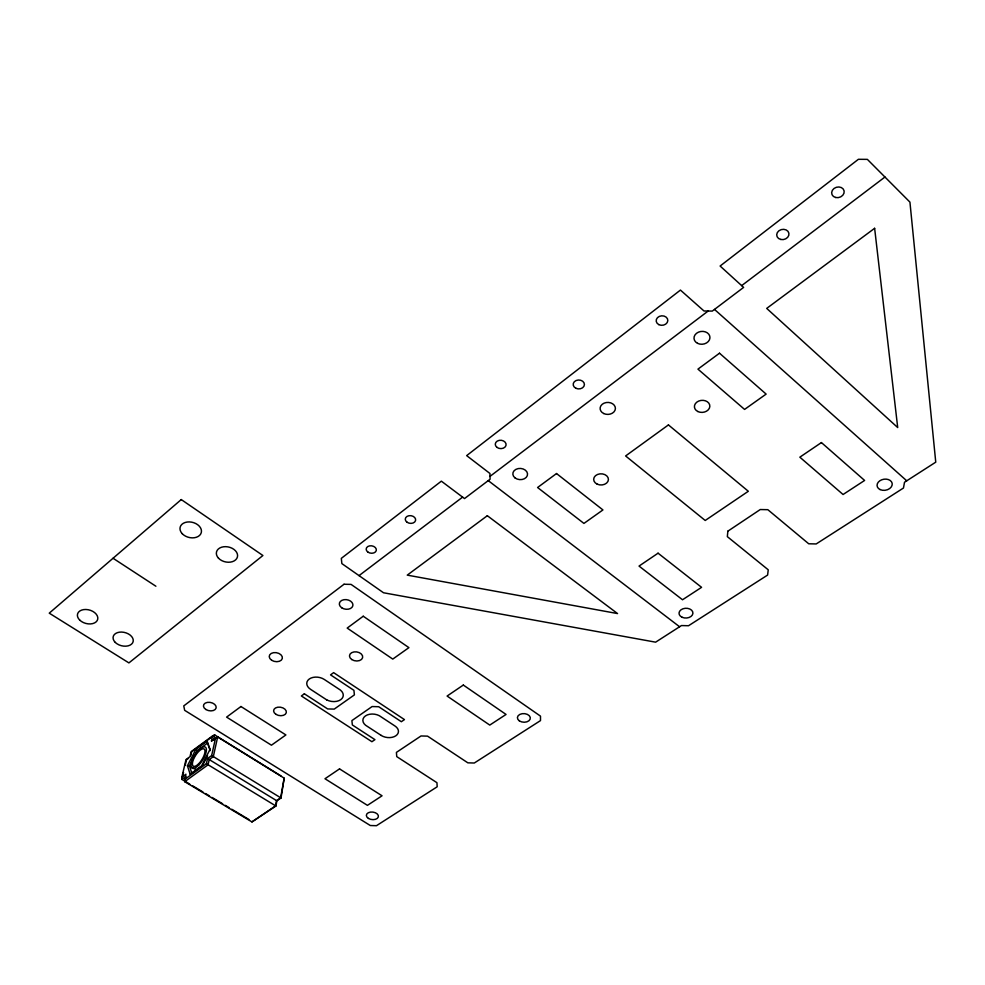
<?xml version="1.0" encoding="UTF-8"?>
<svg xmlns="http://www.w3.org/2000/svg" width="985" height="985" viewBox="0 0 985 985"><rect width="100%" height="100%" fill="white"/><g stroke="black" fill="none" stroke-linecap="round" stroke-linejoin="round"><path stroke-width="1.48" d="M280.971 775.921L214.681 734.921L212.6 735.881L211.467 740.942L217.648 736.989L284.185 778.15L281.021 797.985L276.871 800.817L275.923 806.013L251.951 821.921L184.7 781.684L185.894 774.235L181.88 777.14L181.893 779.394L189.773 784.109M284.185 778.15L280.651 797.825L276.49 800.67L275.554 805.878L251.951 821.921M184.675 779.418L206.382 763.732L207.54 758.536L211.652 755.557L215.555 737.95M211.467 740.942L213.56 739.981L214.681 734.921L191.644 751.826L190.77 755.618M181.88 777.14L186.005 759.583L189.982 756.665L191.164 751.617L212.6 735.881M185.599 777.793L184.7 781.684L208.032 764.828L209.189 759.632L213.314 756.652L217.648 736.989L213.56 739.981M183.542 772.388L181.893 779.394L185.906 776.488M185.18 765.382L186.497 759.78L188.492 758.327M190.154 774.198L201.531 765.961L210.051 749.302L207.133 741.126L195.88 749.388L187.421 765.788L190.154 774.198L195.042 771.193M202.996 764.643L207.564 755.729M207.133 741.126L207.478 743.133L197.16 750.693L189.403 765.751L191.915 773.459M359.033 575.622L462.605 497.129M490.013 476.358L708.141 311.038M741.668 285.625L884.961 177.029M195.818 770.085L202.356 765.911L201.531 765.961M187.421 765.788L189.403 765.751L195.621 769.507M275.923 806.013L206.382 763.732M276.871 800.817L207.54 758.536M281.021 797.985L211.652 755.557M192.407 785.685L202.91 791.977M205.545 793.541L209.485 795.905M212.107 797.481L222.622 803.772M225.245 805.336L229.197 807.7M231.82 809.276L248.897 819.495M113.053 558.261L155.889 586.235M488.24 480.618L679.601 626.768M714.507 309.425L906.742 480.803M195.88 749.388L197.16 750.693M207.478 743.133L210.162 750.644L210.051 749.302M727.866 531.161L727.336 536.64L768.238 569.798L767.611 575.068L688.54 625.734L681.46 625.561L655.616 642.171L383.51 592.761L341.857 563.592L341.315 558.36L441.354 481.16L464.526 498.57L490.087 479.227L489.939 473.477L466.656 455.624L680.438 290.082L703.992 310.977L712.29 311.088L743.613 287.398L720.109 266.024L858.403 159.299L867.366 159.373L909.931 202.122L935.75 462.162L904.525 482.219L903.467 488.018L816.196 543.942L808.722 543.782L767.832 509.688L760.26 509.54L727.866 531.161M181.252 499.567L49.25 613.163L128.912 662.905L262.909 555.515L181.252 499.567M344.024 584.253L183.764 705.9L184.663 710.333L370.298 825.516L376.467 825.701L437.192 786.781L436.946 782.693L396.758 756.628L396.401 752.392L421.026 735.967L427.552 736.14L467.85 762.833L474.29 763.018L540.506 720.589L540.494 716.144L351.079 584.4L344.024 584.253M487.329 515.709L407.261 575.129L617.546 613.569L487.329 515.709M874.631 228.311L766.699 308.403L897.704 427.552L874.631 228.311M240.956 706.516L226.599 717.117L271.441 745.202L285.896 734.945L240.956 706.516M363.243 616.228L347.188 628.085L392.769 659.088L408.91 647.637L363.243 616.228M556.525 473.539L537.588 487.513L583.933 523.417L602.931 509.935L556.525 473.539M719.506 353.209L697.946 369.129L744.574 409.415L766.133 394.098L719.506 353.209M668.433 424.917L625.61 455.956L705.211 520.474L748.329 491.269L668.433 424.917M304.365 693.797L301.361 695.964L371.911 741.705L374.94 739.649L352.359 724.972L351.891 720.601L372.096 706.553L378.696 706.725L401.351 721.709L404.453 719.592L333.632 672.644L330.554 674.873L353.923 690.337L354.403 694.881L334.235 709.101L327.66 708.929L304.365 693.797M339.529 768.891L324.976 778.741L367.43 805.348L382.057 795.794L339.529 768.891M463.319 685.055L447.091 696.05L489.767 725.083L506.056 714.445L463.319 685.055M658.066 553.188L639.031 566.079L682.519 599.766L701.579 587.331L658.066 553.188M821.416 442.573L799.845 457.175L843.062 494.507L864.608 480.446L821.416 442.573M326.724 699.879L310.558 689.328A10.712 7.178 8.8 0 1 309.241 679.034A10.712 7.178 8.8 0 1 324.25 679.428L340.453 690.103A10.724 7.154 8.3 0 1 340.736 699.67A10.724 7.154 8.3 0 1 326.724 699.879M381.183 735.413L365.57 725.231A10.564 6.981 7.1 0 1 365.472 715.898A10.564 6.981 7.1 0 1 379.36 715.726L394.997 726.019A10.441 6.87 6.7 0 1 395.835 735.795A10.441 6.87 6.7 0 1 381.183 735.413M519.329 720.848A6.464 4.309 3.2 0 0 530.127 719.21A6.464 4.309 3.2 0 0 522.185 713.694A6.464 4.309 3.2 0 0 519.329 720.848M351.756 659.531A6.649 4.543 8 0 0 362.591 657.758A6.649 4.543 8 0 0 353.96 651.922A6.649 4.543 8 0 0 351.756 659.531M275.923 714.322A6.439 4.236 9.5 0 0 286.29 712.697A6.439 4.236 9.5 0 0 277.733 707.205A6.439 4.236 9.5 0 0 275.923 714.322M368.39 818.4A6.058 3.78 6.7 0 0 378.302 817.008A6.058 3.78 6.7 0 0 370.458 812.096A6.058 3.78 6.7 0 0 368.39 818.4M205.902 709.508A6.464 4.211 11.2 0 0 216.146 707.883A6.464 4.211 11.2 0 0 207.404 702.379A6.464 4.211 11.2 0 0 205.902 709.508M271.638 660.245A6.649 4.494 10.1 0 0 282.313 658.485A6.649 4.494 10.1 0 0 273.485 652.673A6.649 4.494 10.1 0 0 271.638 660.245M341.684 607.757A6.846 4.802 8.7 0 0 352.815 605.861A6.846 4.802 8.7 0 0 343.913 599.705A6.846 4.802 8.7 0 0 341.684 607.757M198.588 763.855A10.195 3.817 -57.8 0 0 204.203 749.043A10.195 3.817 -57.8 0 0 193.269 759.94A10.195 3.817 -57.8 0 0 198.588 763.855M198.588 765.246A12.46 4.654 -57.8 0 0 205.422 747.147A12.46 4.654 -57.8 0 0 192.063 760.482A12.46 4.654 -57.8 0 0 198.588 765.246M682.162 617.299A6.944 4.888 -1.8 0 0 692.911 613.323A6.944 4.888 -1.8 0 0 682.851 608.828A6.944 4.888 -1.8 0 0 682.162 617.299M780.711 239.453A6.181 5.11 -12.3 0 0 788.886 233.223A6.181 5.11 -12.3 0 0 778.926 230.773A6.181 5.11 -12.3 0 0 780.711 239.453M835.612 197.493A6.366 5.282 -16.3 0 0 844.133 191.004A6.366 5.282 -16.3 0 0 834.012 188.48A6.366 5.282 -16.3 0 0 835.612 197.493M880.036 489.545A7.634 5.565 -9.5 0 0 892.176 484.903A7.634 5.565 -9.5 0 0 881.76 479.781A7.634 5.565 -9.5 0 0 880.036 489.545M515.007 477.885A7.363 5.602 3.4 0 0 527.307 475.632A7.363 5.602 3.4 0 0 518.245 468.577A7.363 5.602 3.4 0 0 515.007 477.885M603.743 413.54A7.658 6.008 -0.5 0 0 615.403 408.553A7.658 6.008 -0.5 0 0 604.113 403.148A7.658 6.008 -0.5 0 0 603.743 413.54M697.552 343.334A7.991 6.427 -5.7 0 0 709.939 337.954A7.991 6.427 -5.7 0 0 698.439 332.167A7.991 6.427 -5.7 0 0 697.552 343.334M697.836 411.521A7.732 6.033 -4.6 0 0 709.828 406.51A7.732 6.033 -4.6 0 0 698.685 401.067A7.732 6.033 -4.6 0 0 697.836 411.521M597.193 484.164A7.387 5.602 0.2 0 0 608.422 479.56A7.387 5.602 0.2 0 0 597.513 474.474A7.387 5.602 0.2 0 0 597.193 484.164M496.908 447.325A5.43 4.186 4.2 0 0 505.945 445.626A5.43 4.186 4.2 0 0 499.223 440.357A5.43 4.186 4.2 0 0 496.908 447.325M575.905 388.275A5.614 4.469 0.7 0 0 584.413 384.556A5.614 4.469 0.7 0 0 576.065 380.542A5.614 4.469 0.7 0 0 575.905 388.275M658.842 324.631A5.836 4.753 -4.1 0 0 667.818 320.654A5.836 4.753 -4.1 0 0 659.334 316.394A5.836 4.753 -4.1 0 0 658.842 324.631M367.885 552.08A5.122 3.718 8.4 0 0 376.258 550.59A5.122 3.718 8.4 0 0 369.634 545.862A5.122 3.718 8.4 0 0 367.885 552.08M406.965 522.173A5.208 3.854 7.3 0 0 415.535 520.622A5.208 3.854 7.3 0 0 408.873 515.734A5.208 3.854 7.3 0 0 406.965 522.173M79.736 620.107A10.441 6.957 15.1 0 0 97.207 620.562A10.441 6.957 15.1 0 0 85.867 609.481A10.441 6.957 15.1 0 0 79.736 620.107M115.294 642.429A10.293 6.833 14 0 0 132.606 642.897A10.293 6.833 14 0 0 121.574 632.062A10.293 6.833 14 0 0 115.294 642.429M218.448 558.126A10.749 7.609 12.7 0 0 236.72 558.569A10.749 7.609 12.7 0 0 225.725 546.663A10.749 7.609 12.7 0 0 218.448 558.126M182.2 533.661A10.909 7.757 14.1 0 0 200.657 534.092A10.909 7.757 14.1 0 0 189.329 521.915A10.909 7.757 14.1 0 0 182.2 533.661"/></g></svg>
